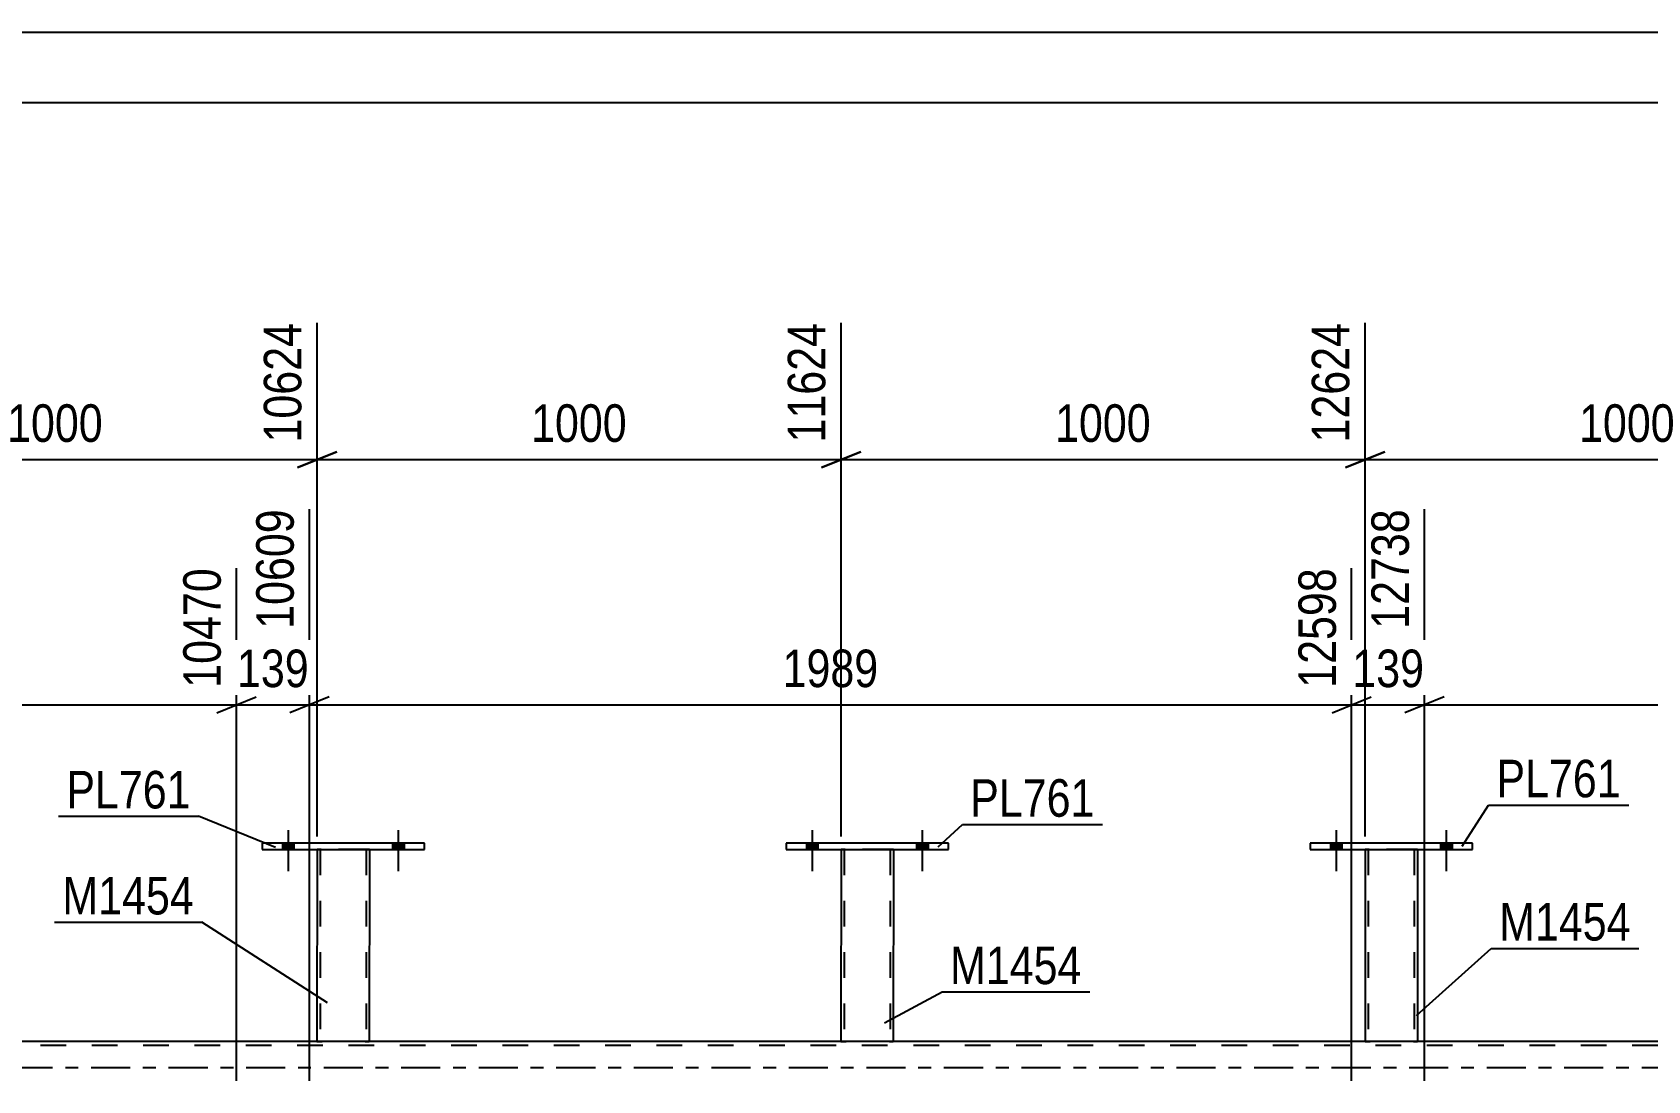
# Model space of a CAD drawing. Header units: millimetres. Extents: x -91 to 750, y -426 to 168.
# Drawn here: x 402.3 to 525.6, y -1 to 79 of the extents above; entities that cross this region are included whole.
import ezdxf

# ---------------------------------------------------------------- set-up
doc = ezdxf.new("R2010")
doc.units = ezdxf.units.MM
doc.linetypes.add('DXK_LINE_DOT2', pattern=[3.9198, 1.9599, -1.9599])
doc.linetypes.add('DXK_LINE_DOT3', pattern=[5.9187, 2.979, -0.9799, 0.9799, -0.9799])
doc.styles.add('Arial Narrow', font='ARIALN.TTF', dxfattribs={"height": 0.2})

# ---------------------------------------------------------------- blocks, each defined once
blk = doc.blocks.new('Bolt-814409585-3704 - 3638')
at = {"linetype": 'Continuous'}
for points in [[(461.38, 16.64), (462.26, 16.64), (462.26, 17.12), (461.38, 17.12)], [(469.78, 16.64), (470.66, 16.64), (470.66, 17.12), (469.78, 17.12)]]:
    blk.add_hatch(color=1, dxfattribs=at).paths.add_polyline_path(points)
at = {"color": 1, "linetype": 'Continuous'}
for p, q in [((461.82, 18.12), (461.82, 15)), ((470.22, 18.12), (470.22, 15)), ((461.38, 17.12), (461.38, 16.64)), ((462.26, 17.12), (462.26, 16.64)), ((469.78, 17.12), (469.78, 16.64)), ((470.66, 17.12), (470.66, 16.64))]:
    blk.add_line(p, q, dxfattribs=at)
blk = doc.blocks.new('Bolt-814409585-3705 - 3638')
at = {"linetype": 'Continuous'}
for points in [[(421.38, 16.64), (422.26, 16.64), (422.26, 17.12), (421.38, 17.12)], [(429.78, 16.64), (430.66, 16.64), (430.66, 17.12), (429.78, 17.12)]]:
    blk.add_hatch(color=1, dxfattribs=at).paths.add_polyline_path(points)
at = {"color": 1, "linetype": 'Continuous'}
for p, q in [((421.82, 18.12), (421.82, 15)), ((430.22, 18.12), (430.22, 15)), ((421.38, 17.12), (421.38, 16.64)), ((422.26, 17.12), (422.26, 16.64)), ((429.78, 17.12), (429.78, 16.64)), ((430.66, 17.12), (430.66, 16.64))]:
    blk.add_line(p, q, dxfattribs=at)
blk = doc.blocks.new('Bolt-814409585-3706 - 3638')
at = {"linetype": 'Continuous'}
for points in [[(421.38, 16.64), (422.26, 16.64), (422.26, 17.12), (421.38, 17.12)], [(429.78, 16.64), (430.66, 16.64), (430.66, 17.12), (429.78, 17.12)]]:
    blk.add_hatch(color=1, dxfattribs=at).paths.add_polyline_path(points)
at = {"color": 1, "linetype": 'Continuous'}
for p, q in [((421.82, 18.12), (421.82, 15)), ((430.22, 18.12), (430.22, 15)), ((421.38, 17.12), (421.38, 16.64)), ((422.26, 17.12), (422.26, 16.64)), ((429.78, 17.12), (429.78, 16.64)), ((430.66, 17.12), (430.66, 16.64))]:
    blk.add_line(p, q, dxfattribs=at)
blk = doc.blocks.new('Bolt-814409585-3701 - 3638')
at = {"linetype": 'Continuous'}
for points in [[(501.38, 16.64), (502.26, 16.64), (502.26, 17.12), (501.38, 17.12)], [(509.78, 16.64), (510.66, 16.64), (510.66, 17.12), (509.78, 17.12)]]:
    blk.add_hatch(color=1, dxfattribs=at).paths.add_polyline_path(points)
at = {"color": 1, "linetype": 'Continuous'}
for p, q in [((501.82, 18.12), (501.82, 15)), ((510.22, 18.12), (510.22, 15)), ((501.38, 17.12), (501.38, 16.64)), ((502.26, 17.12), (502.26, 16.64)), ((509.78, 17.12), (509.78, 16.64)), ((510.66, 17.12), (510.66, 16.64))]:
    blk.add_line(p, q, dxfattribs=at)
blk = doc.blocks.new('Bolt-814409585-3702 - 3638')
at = {"linetype": 'Continuous'}
for points in [[(501.38, 16.64), (502.26, 16.64), (502.26, 17.12), (501.38, 17.12)], [(509.78, 16.64), (510.66, 16.64), (510.66, 17.12), (509.78, 17.12)]]:
    blk.add_hatch(color=1, dxfattribs=at).paths.add_polyline_path(points)
at = {"color": 1, "linetype": 'Continuous'}
for p, q in [((501.82, 18.12), (501.82, 15)), ((510.22, 18.12), (510.22, 15)), ((501.38, 17.12), (501.38, 16.64)), ((502.26, 17.12), (502.26, 16.64)), ((509.78, 17.12), (509.78, 16.64)), ((510.66, 17.12), (510.66, 16.64))]:
    blk.add_line(p, q, dxfattribs=at)
blk = doc.blocks.new('Bolt-814409585-3703 - 3638')
at = {"linetype": 'Continuous'}
for points in [[(461.38, 16.64), (462.26, 16.64), (462.26, 17.12), (461.38, 17.12)], [(469.78, 16.64), (470.66, 16.64), (470.66, 17.12), (469.78, 17.12)]]:
    blk.add_hatch(color=1, dxfattribs=at).paths.add_polyline_path(points)
at = {"color": 1, "linetype": 'Continuous'}
for p, q in [((461.82, 18.12), (461.82, 15)), ((470.22, 18.12), (470.22, 15)), ((461.38, 17.12), (461.38, 16.64)), ((462.26, 17.12), (462.26, 16.64)), ((469.78, 17.12), (469.78, 16.64)), ((470.66, 17.12), (470.66, 16.64))]:
    blk.add_line(p, q, dxfattribs=at)
blk = doc.blocks.new('Part-814409585-3800 - 3638')
at = {"color": 2, "linetype": 'Continuous'}
for p, q in [((499.82, 17.12), (499.82, 16.64)), ((512.22, 17.12), (499.82, 17.12)), ((499.82, 16.64), (512.22, 16.64)), ((512.22, 16.64), (512.22, 17.12))]:
    blk.add_line(p, q, dxfattribs=at)
blk = doc.blocks.new('Part-814409585-3805 - 3638')
at = {"color": 2, "linetype": 'Continuous'}
for p, q in [((504.02, 16.64), (504.02, 2)), ((508.02, 16.64), (508.02, 2)), ((504.05, 2), (504.02, 2)), ((504.16, 2), (504.05, 2)), ((504.31, 2), (504.16, 2)), ((507.72, 2), (504.31, 2)), ((507.88, 2), (507.72, 2)), ((507.98, 2), (507.88, 2)), ((508.02, 2), (507.98, 2))]:
    blk.add_line(p, q, dxfattribs=at)
at = {"color": 7, "linetype": 'DXK_LINE_DOT2'}
for p, q in [((504.02, 16.64), (504.02, 16.64)), ((504.02, 16.64), (504.02, 16.64)), ((504.02, 16.64), (504.02, 16.64)), ((504.06, 16.64), (504.02, 16.64)), ((504.02, 16.64), (504.06, 16.64)), ((504.16, 16.64), (504.06, 16.64)), ((504.06, 16.64), (504.16, 16.64)), ((504.28, 16.64), (504.16, 16.64)), ((504.16, 16.64), (504.32, 16.64)), ((504.26, 16.64), (504.26, 16.64)), ((504.26, 16.64), (504.26, 2)), ((504.28, 16.64), (504.26, 16.64)), ((504.26, 16.64), (504.28, 16.64)), ((507.72, 16.64), (504.28, 16.64)), ((504.33, 16.64), (504.28, 16.64)), ((504.28, 16.64), (504.33, 16.64)), ((507.72, 16.64), (504.32, 16.64)), ((507.63, 16.64), (504.33, 16.64)), ((504.33, 16.64), (504.41, 16.64)), ((507.71, 16.64), (504.41, 16.64)), ((507.71, 16.64), (507.63, 16.64)), ((507.76, 16.64), (507.71, 16.64)), ((507.71, 16.64), (507.76, 16.64)), ((507.72, 16.64), (507.88, 16.64)), ((507.88, 16.64), (507.72, 16.64)), ((507.78, 16.64), (507.76, 16.64)), ((507.76, 16.64), (507.78, 16.64)), ((507.78, 16.64), (507.78, 16.64)), ((507.78, 16.64), (507.78, 2)), ((507.88, 16.64), (507.98, 16.64)), ((507.98, 16.64), (507.88, 16.64)), ((507.98, 16.64), (508.02, 16.64)), ((508.02, 16.64), (507.98, 16.64)), ((508.02, 16.64), (508.02, 16.64)), ((508.02, 16.64), (508.02, 16.64)), ((508.02, 16.64), (508.02, 16.64)), ((504.02, 2), (504.05, 2)), ((504.05, 2), (504.16, 2)), ((504.16, 2), (504.31, 2)), ((504.27, 2), (504.26, 2)), ((504.26, 2), (504.27, 2)), ((504.33, 2), (504.27, 2)), ((504.27, 2), (504.31, 2)), ((507.72, 2), (504.31, 2)), ((504.31, 2), (504.33, 2)), ((507.63, 2), (504.33, 2)), ((504.33, 2), (504.4, 2)), ((507.76, 2), (504.4, 2)), ((507.71, 2), (507.63, 2)), ((507.76, 2), (507.71, 2)), ((507.72, 2), (507.88, 2)), ((507.78, 2), (507.76, 2)), ((507.76, 2), (507.78, 2)), ((507.88, 2), (507.98, 2)), ((507.98, 2), (508.02, 2))]:
    blk.add_line(p, q, dxfattribs=at)
blk = doc.blocks.new('Part-814409585-3810 - 3638')
at = {"color": 2, "linetype": 'Continuous'}
for p, q in [((459.82, 17.12), (459.82, 16.64)), ((472.22, 17.12), (459.82, 17.12)), ((459.82, 16.64), (472.22, 16.64)), ((472.22, 16.64), (472.22, 17.12))]:
    blk.add_line(p, q, dxfattribs=at)
blk = doc.blocks.new('Part-814409585-3815 - 3638')
at = {"color": 2, "linetype": 'Continuous'}
for p, q in [((464.02, 16.64), (464.01, 2)), ((468.02, 16.64), (468.01, 2)), ((464.05, 2), (464.01, 2)), ((464.15, 2), (464.05, 2)), ((464.31, 2), (464.15, 2)), ((467.72, 2), (464.31, 2)), ((467.87, 2), (467.72, 2)), ((467.98, 2), (467.87, 2)), ((468.01, 2), (467.98, 2))]:
    blk.add_line(p, q, dxfattribs=at)
at = {"color": 7, "linetype": 'DXK_LINE_DOT2'}
for p, q in [((464.02, 16.64), (464.02, 16.64)), ((464.02, 16.64), (464.02, 16.64)), ((464.02, 16.64), (464.02, 16.64)), ((464.05, 16.64), (464.02, 16.64)), ((464.02, 16.64), (464.05, 16.64)), ((464.16, 16.64), (464.05, 16.64)), ((464.05, 16.64), (464.16, 16.64)), ((464.28, 16.64), (464.16, 16.64)), ((464.16, 16.64), (464.31, 16.64)), ((464.26, 16.64), (464.25, 2)), ((464.26, 16.64), (464.26, 16.64)), ((464.28, 16.64), (464.26, 16.64)), ((464.26, 16.64), (464.28, 16.64)), ((467.72, 16.64), (464.28, 16.64)), ((464.33, 16.64), (464.28, 16.64)), ((464.28, 16.64), (464.33, 16.64)), ((467.72, 16.64), (464.31, 16.64)), ((467.63, 16.64), (464.33, 16.64)), ((464.33, 16.64), (464.41, 16.64)), ((467.71, 16.64), (464.41, 16.64)), ((467.71, 16.64), (467.63, 16.64)), ((467.76, 16.64), (467.71, 16.64)), ((467.71, 16.64), (467.76, 16.64)), ((467.72, 16.64), (467.88, 16.64)), ((467.88, 16.64), (467.72, 16.64)), ((467.78, 16.64), (467.76, 16.64)), ((467.76, 16.64), (467.78, 16.64)), ((467.78, 16.64), (467.77, 2)), ((467.78, 16.64), (467.78, 16.64)), ((467.88, 16.64), (467.98, 16.64)), ((467.98, 16.64), (467.88, 16.64)), ((467.98, 16.64), (468.02, 16.64)), ((468.02, 16.64), (467.98, 16.64)), ((468.02, 16.64), (468.02, 16.64)), ((468.02, 16.64), (468.02, 16.64)), ((468.02, 16.64), (468.02, 16.64)), ((464.01, 2), (464.05, 2)), ((464.05, 2), (464.15, 2)), ((464.15, 2), (464.31, 2)), ((464.27, 2), (464.25, 2)), ((464.25, 2), (464.27, 2)), ((464.32, 2), (464.27, 2)), ((464.27, 2), (464.31, 2)), ((467.72, 2), (464.31, 2)), ((464.31, 2), (464.32, 2)), ((467.63, 2), (464.32, 2)), ((464.32, 2), (464.4, 2)), ((467.76, 2), (464.4, 2)), ((467.7, 2), (467.63, 2)), ((467.76, 2), (467.7, 2)), ((467.72, 2), (467.87, 2)), ((467.77, 2), (467.76, 2)), ((467.76, 2), (467.77, 2)), ((467.87, 2), (467.98, 2)), ((467.98, 2), (468.01, 2))]:
    blk.add_line(p, q, dxfattribs=at)
blk = doc.blocks.new('Part-814409585-3820 - 3638')
at = {"color": 2, "linetype": 'Continuous'}
for p, q in [((419.82, 17.12), (419.82, 16.64)), ((432.22, 17.12), (419.82, 17.12)), ((419.82, 16.64), (432.22, 16.64)), ((432.22, 16.64), (432.22, 17.12))]:
    blk.add_line(p, q, dxfattribs=at)
blk = doc.blocks.new('Part-814409585-3825 - 3638')
at = {"color": 2, "linetype": 'Continuous'}
for p, q in [((424.02, 16.64), (424.01, 2)), ((428.02, 16.64), (428.01, 2)), ((424.05, 2), (424.01, 2)), ((424.15, 2), (424.05, 2)), ((424.31, 2), (424.15, 2)), ((427.72, 2), (424.31, 2)), ((427.87, 2), (427.72, 2)), ((427.98, 2), (427.87, 2)), ((428.01, 2), (427.98, 2))]:
    blk.add_line(p, q, dxfattribs=at)
at = {"color": 7, "linetype": 'DXK_LINE_DOT2'}
for p, q in [((424.02, 16.64), (424.02, 16.64)), ((424.02, 16.64), (424.02, 16.64)), ((424.02, 16.64), (424.02, 16.64)), ((424.05, 16.64), (424.02, 16.64)), ((424.02, 16.64), (424.05, 16.64)), ((424.16, 16.64), (424.05, 16.64)), ((424.05, 16.64), (424.16, 16.64)), ((424.28, 16.64), (424.16, 16.64)), ((424.16, 16.64), (424.31, 16.64)), ((424.26, 16.64), (424.25, 2)), ((424.26, 16.64), (424.26, 16.64)), ((424.28, 16.64), (424.26, 16.64)), ((424.26, 16.64), (424.28, 16.64)), ((427.72, 16.64), (424.28, 16.64)), ((424.33, 16.64), (424.28, 16.64)), ((424.28, 16.64), (424.33, 16.64)), ((427.72, 16.64), (424.31, 16.64)), ((427.63, 16.64), (424.33, 16.64)), ((424.33, 16.64), (424.41, 16.64)), ((427.71, 16.64), (424.41, 16.64)), ((427.71, 16.64), (427.63, 16.64)), ((427.76, 16.64), (427.71, 16.64)), ((427.71, 16.64), (427.76, 16.64)), ((427.72, 16.64), (427.88, 16.64)), ((427.88, 16.64), (427.72, 16.64)), ((427.78, 16.64), (427.76, 16.64)), ((427.76, 16.64), (427.78, 16.64)), ((427.78, 16.64), (427.77, 2)), ((427.78, 16.64), (427.78, 16.64)), ((427.88, 16.64), (427.98, 16.64)), ((427.98, 16.64), (427.88, 16.64)), ((427.98, 16.64), (428.02, 16.64)), ((428.02, 16.64), (427.98, 16.64)), ((428.02, 16.64), (428.02, 16.64)), ((428.02, 16.64), (428.02, 16.64)), ((428.02, 16.64), (428.02, 16.64)), ((424.01, 2), (424.05, 2)), ((424.05, 2), (424.15, 2)), ((424.15, 2), (424.31, 2)), ((424.27, 2), (424.25, 2)), ((424.25, 2), (424.27, 2)), ((424.32, 2), (424.27, 2)), ((424.27, 2), (424.31, 2)), ((427.72, 2), (424.31, 2)), ((424.31, 2), (424.32, 2)), ((427.63, 2), (424.32, 2)), ((424.32, 2), (424.4, 2)), ((427.7, 2), (424.4, 2)), ((427.7, 2), (427.63, 2)), ((427.76, 2), (427.7, 2)), ((427.7, 2), (427.76, 2)), ((427.72, 2), (427.87, 2)), ((427.77, 2), (427.76, 2)), ((427.76, 2), (427.77, 2)), ((427.87, 2), (427.98, 2)), ((427.98, 2), (428.01, 2))]:
    blk.add_line(p, q, dxfattribs=at)
blk = doc.blocks.new('Part-814409585-3987 - 3638')
at = {"color": 7, "linetype": 'DXK_LINE_DOT2'}
for p, q in [((647.89, 1.68), (10.22, 1.68)), ((428.01, 2), (424.01, 2)), ((468.01, 2), (464.01, 2)), ((508.02, 2), (504.02, 2))]:
    blk.add_line(p, q, dxfattribs=at)
at = {"color": 2, "linetype": 'Continuous'}
for p, q in [((424.01, 2), (388.01, 2)), ((464.01, 2), (428.01, 2)), ((504.02, 2), (468.01, 2)), ((544.02, 2), (508.02, 2))]:
    blk.add_line(p, q, dxfattribs=at)
at = {"color": 7, "linetype": 'DXK_LINE_DOT3'}
blk.add_line((10.22, 0), (647.89, 0), dxfattribs=at)
blk = doc.blocks.new('StraightDimension-814409585-10562 - 2458')
at = {"color": 7, "linetype": 'Continuous'}
blk.add_line((7.32, 79.02), (646.91, 79.02), dxfattribs=at)
blk = doc.blocks.new('StraightDimension-814409585-15921 - 2458')
at = {"color": 7, "linetype": 'Continuous'}
blk.add_line((6.68, 73.67), (647.55, 73.67), dxfattribs=at)
blk = doc.blocks.new('StraightDimension-814409585-4722 - 3638')
at = {"color": 7, "linetype": 'Continuous'}
for p, q in [((423.44, -1), (423.44, 42.63)), ((503, -1), (503, 38.13)), ((424.94, 28.29), (421.94, 27.09)), ((423.44, 27.69), (503, 27.69)), ((501.5, 27.09), (504.5, 28.29))]:
    blk.add_line(p, q, dxfattribs=at)
at = {"color": 0}
blk.add_wipeout([(467.48, 28.44), (467.48, 32.64), (458.96, 32.64), (458.96, 28.44)], dxfattribs=at)
at = {"color": 3, "style": 'Arial Narrow'}
blk.add_text('1989', height=2.863, dxfattribs=at).set_placement((459.56, 29.04))
at = {"color": 0, "linetype": 'Continuous'}
blk.add_wipeout([(502.4, 38.73), (498.2, 38.73), (498.2, 28.39), (502.4, 28.39)], dxfattribs=at)
at = {"color": 3, "linetype": 'Continuous', "style": 'Arial Narrow'}
blk.add_text('12598', height=2.863, rotation=90.0002, dxfattribs=at).set_placement((501.8, 28.99))
blk = doc.blocks.new('StraightDimension-814409585-4672 - 3638')
at = {"color": 7, "linetype": 'Continuous'}
for p, q in [((508.57, -1), (508.57, 42.63)), ((588.13, -1), (588.13, 38.13)), ((510.07, 28.29), (507.07, 27.09)), ((508.57, 27.69), (588.13, 27.69)), ((586.63, 27.09), (589.63, 28.29))]:
    blk.add_line(p, q, dxfattribs=at)
at = {"color": 0}
blk.add_wipeout([(552.61, 28.44), (552.61, 32.64), (544.1, 32.64), (544.1, 28.44)], dxfattribs=at)
at = {"color": 3, "style": 'Arial Narrow'}
blk.add_text('1989', height=2.863, dxfattribs=at).set_placement((544.7, 29.04))
at = {"color": 0, "linetype": 'Continuous'}
blk.add_wipeout([(587.53, 38.73), (583.33, 38.73), (583.33, 28.39), (587.53, 28.39)], dxfattribs=at)
at = {"color": 3, "linetype": 'Continuous', "style": 'Arial Narrow'}
blk.add_text('14727', height=2.863, rotation=90.0002, dxfattribs=at).set_placement((586.93, 28.99))
blk = doc.blocks.new('StraightDimension-814409585-4770 - 3638')
at = {"color": 7, "linetype": 'Continuous'}
for p, q in [((338.31, -1), (338.31, 40.8)), ((417.87, -1), (417.87, 38.13)), ((339.81, 28.29), (336.81, 27.09)), ((338.31, 27.69), (417.87, 27.69)), ((416.37, 27.09), (419.37, 28.29))]:
    blk.add_line(p, q, dxfattribs=at)
at = {"color": 0}
blk.add_wipeout([(382.34, 28.44), (382.34, 32.64), (373.83, 32.64), (373.83, 28.44)], dxfattribs=at)
at = {"color": 3, "style": 'Arial Narrow'}
blk.add_text('1989', height=2.863, dxfattribs=at).set_placement((374.43, 29.04))
at = {"color": 0, "linetype": 'Continuous'}
blk.add_wipeout([(417.27, 38.73), (413.07, 38.73), (413.07, 28.39), (417.27, 28.39)], dxfattribs=at)
at = {"color": 3, "linetype": 'Continuous', "style": 'Arial Narrow'}
blk.add_text('10470', height=2.863, rotation=90.0002, dxfattribs=at).set_placement((416.67, 28.99))
blk = doc.blocks.new('StraightDimension-814409585-16883 - 3638')
at = {"color": 7, "linetype": 'Continuous'}
for p, q in [((424.02, 17.64), (424.02, 56.85)), ((464.02, 17.64), (464.02, 56.85)), ((425.52, 47.01), (422.52, 45.81)), ((462.52, 45.81), (465.52, 47.01)), ((424.02, 46.41), (464.02, 46.41))]:
    blk.add_line(p, q, dxfattribs=at)
at = {"color": 0}
blk.add_wipeout([(448.27, 47.16), (448.27, 51.36), (439.76, 51.36), (439.76, 47.16)], dxfattribs=at)
at = {"color": 3, "style": 'Arial Narrow'}
blk.add_text('1000', height=2.863, dxfattribs=at).set_placement((440.36, 47.76))
at = {"color": 0, "linetype": 'Continuous'}
blk.add_wipeout([(463.42, 57.45), (459.22, 57.45), (459.22, 47.11), (463.42, 47.11)], dxfattribs=at)
at = {"color": 3, "linetype": 'Continuous', "style": 'Arial Narrow'}
blk.add_text('11624', height=2.863, rotation=90.0002, dxfattribs=at).set_placement((462.82, 47.71))
blk = doc.blocks.new('StraightDimension-814409585-4696 - 3638')
at = {"color": 7, "linetype": 'Continuous'}
for p, q in [((508.57, -1), (508.57, 42.63)), ((503, -1), (503, 38.13)), ((501.5, 27.09), (504.5, 28.29)), ((503, 27.69), (508.57, 27.69)), ((510.07, 28.29), (507.07, 27.09))]:
    blk.add_line(p, q, dxfattribs=at)
at = {"color": 0}
blk.add_wipeout([(509.13, 28.44), (509.13, 32.64), (502.45, 32.64), (502.45, 28.44)], dxfattribs=at)
at = {"color": 3, "style": 'Arial Narrow'}
blk.add_text('139', height=2.863, dxfattribs=at).set_placement((503.05, 29.04))
at = {"color": 0, "linetype": 'Continuous'}
blk.add_wipeout([(507.97, 43.23), (503.77, 43.23), (503.77, 32.89), (507.97, 32.89)], dxfattribs=at)
at = {"color": 3, "linetype": 'Continuous', "style": 'Arial Narrow'}
blk.add_text('12738', height=2.863, rotation=90.0002, dxfattribs=at).set_placement((507.37, 33.49))
blk = doc.blocks.new('StraightDimension-814409585-4746 - 3638')
at = {"color": 7, "linetype": 'Continuous'}
for p, q in [((423.44, -1), (423.44, 42.63)), ((417.87, -1), (417.87, 38.13)), ((416.37, 27.09), (419.37, 28.29)), ((417.87, 27.69), (423.44, 27.69)), ((424.94, 28.29), (421.94, 27.09))]:
    blk.add_line(p, q, dxfattribs=at)
at = {"color": 0}
blk.add_wipeout([(424, 28.44), (424, 32.64), (417.31, 32.64), (417.31, 28.44)], dxfattribs=at)
at = {"color": 3, "style": 'Arial Narrow'}
blk.add_text('139', height=2.863, dxfattribs=at).set_placement((417.91, 29.04))
at = {"color": 0, "linetype": 'Continuous'}
blk.add_wipeout([(422.84, 43.23), (418.64, 43.23), (418.64, 32.89), (422.84, 32.89)], dxfattribs=at)
at = {"color": 3, "linetype": 'Continuous', "style": 'Arial Narrow'}
blk.add_text('10609', height=2.863, rotation=90.0002, dxfattribs=at).set_placement((422.24, 33.49))
blk = doc.blocks.new('StraightDimension-814409585-16881 - 3638')
at = {"color": 7, "linetype": 'Continuous'}
for p, q in [((504.02, 17.64), (504.02, 56.85)), ((544.02, 17.64), (544.02, 56.85)), ((505.52, 47.01), (502.52, 45.81)), ((542.52, 45.81), (545.52, 47.01)), ((504.02, 46.41), (544.02, 46.41))]:
    blk.add_line(p, q, dxfattribs=at)
at = {"color": 0}
blk.add_wipeout([(528.28, 47.16), (528.28, 51.36), (519.76, 51.36), (519.76, 47.16)], dxfattribs=at)
at = {"color": 3, "style": 'Arial Narrow'}
blk.add_text('1000', height=2.863, dxfattribs=at).set_placement((520.36, 47.76))
at = {"color": 0, "linetype": 'Continuous'}
blk.add_wipeout([(543.42, 57.45), (539.22, 57.45), (539.22, 47.11), (543.42, 47.11)], dxfattribs=at)
at = {"color": 3, "linetype": 'Continuous', "style": 'Arial Narrow'}
blk.add_text('13624', height=2.863, rotation=90.0002, dxfattribs=at).set_placement((542.82, 47.71))
blk = doc.blocks.new('StraightDimension-814409585-16882 - 3638')
at = {"color": 7, "linetype": 'Continuous'}
for p, q in [((464.02, 17.64), (464.02, 56.85)), ((504.02, 17.64), (504.02, 56.85)), ((465.52, 47.01), (462.52, 45.81)), ((502.52, 45.81), (505.52, 47.01)), ((464.02, 46.41), (504.02, 46.41))]:
    blk.add_line(p, q, dxfattribs=at)
at = {"color": 0}
blk.add_wipeout([(488.28, 47.16), (488.28, 51.36), (479.76, 51.36), (479.76, 47.16)], dxfattribs=at)
at = {"color": 3, "style": 'Arial Narrow'}
blk.add_text('1000', height=2.863, dxfattribs=at).set_placement((480.36, 47.76))
at = {"color": 0, "linetype": 'Continuous'}
blk.add_wipeout([(503.42, 57.45), (499.22, 57.45), (499.22, 47.11), (503.42, 47.11)], dxfattribs=at)
at = {"color": 3, "linetype": 'Continuous', "style": 'Arial Narrow'}
blk.add_text('12624', height=2.863, rotation=90.0002, dxfattribs=at).set_placement((502.82, 47.71))
blk = doc.blocks.new('StraightDimension-814409585-16884 - 3638')
at = {"color": 7, "linetype": 'Continuous'}
for p, q in [((424.02, 17.64), (424.02, 56.85)), ((384.02, 17.64), (384.02, 55.02)), ((385.52, 47.01), (382.52, 45.81)), ((422.52, 45.81), (425.52, 47.01)), ((384.02, 46.41), (424.02, 46.41))]:
    blk.add_line(p, q, dxfattribs=at)
at = {"color": 0}
blk.add_wipeout([(408.27, 47.16), (408.27, 51.36), (399.76, 51.36), (399.76, 47.16)], dxfattribs=at)
at = {"color": 3, "style": 'Arial Narrow'}
blk.add_text('1000', height=2.863, dxfattribs=at).set_placement((400.36, 47.76))
at = {"color": 0, "linetype": 'Continuous'}
blk.add_wipeout([(423.42, 57.45), (419.22, 57.45), (419.22, 47.11), (423.42, 47.11)], dxfattribs=at)
at = {"color": 3, "linetype": 'Continuous', "style": 'Arial Narrow'}
blk.add_text('10624', height=2.863, rotation=90.0002, dxfattribs=at).set_placement((422.82, 47.71))
blk = doc.blocks.new('Mark-814409585-3796 - 3638')
at = {"color": 0}
blk.add_wipeout([(523.55, 20.63), (523.55, 23.63), (514.05, 23.63), (514.05, 20.63)], dxfattribs=at)
blk.add_wipeout([(523.55, 20.63), (523.55, 23.63), (514.05, 23.63), (514.05, 20.63)], dxfattribs=at)
at = {"color": 30, "linetype": 'Continuous'}
for p, q in [((511.43, 16.91), (513.45, 20.03)), ((513.45, 20.03), (524.15, 20.03))]:
    blk.add_line(p, q, dxfattribs=at)
at = {"color": 3, "style": 'Arial Narrow'}
blk.add_text('PL761', height=2.863, dxfattribs=at).set_placement((514.05, 20.63))
blk = doc.blocks.new('Mark-814409585-3801 - 3638')
at = {"color": 0}
blk.add_wipeout([(524.31, 9.7), (524.31, 12.7), (514.26, 12.7), (514.26, 9.7)], dxfattribs=at)
blk.add_wipeout([(524.31, 9.7), (524.31, 12.7), (514.26, 12.7), (514.26, 9.7)], dxfattribs=at)
at = {"color": 30, "linetype": 'Continuous'}
for p, q in [((507.95, 3.97), (513.66, 9.1)), ((513.66, 9.1), (524.91, 9.1))]:
    blk.add_line(p, q, dxfattribs=at)
at = {"color": 3, "style": 'Arial Narrow'}
blk.add_text('M1454', height=2.863, dxfattribs=at).set_placement((514.26, 9.7))
blk = doc.blocks.new('Mark-814409585-3806 - 3638')
at = {"color": 0}
blk.add_wipeout([(483.39, 19.15), (483.39, 22.15), (473.88, 22.15), (473.88, 19.15)], dxfattribs=at)
blk.add_wipeout([(483.39, 19.15), (483.39, 22.15), (473.88, 22.15), (473.88, 19.15)], dxfattribs=at)
at = {"color": 30, "linetype": 'Continuous'}
for p, q in [((471.43, 16.84), (473.28, 18.55)), ((473.28, 18.55), (483.99, 18.55))]:
    blk.add_line(p, q, dxfattribs=at)
at = {"color": 3, "style": 'Arial Narrow'}
blk.add_text('PL761', height=2.863, dxfattribs=at).set_placement((473.88, 19.15))
blk = doc.blocks.new('Mark-814409585-3811 - 3638')
at = {"color": 0}
blk.add_wipeout([(482.4, 6.37), (482.4, 9.37), (472.34, 9.37), (472.34, 6.37)], dxfattribs=at)
blk.add_wipeout([(482.4, 6.37), (482.4, 9.37), (472.34, 9.37), (472.34, 6.37)], dxfattribs=at)
at = {"color": 30, "linetype": 'Continuous'}
for p, q in [((467.34, 3.41), (471.74, 5.77)), ((471.74, 5.77), (483, 5.77))]:
    blk.add_line(p, q, dxfattribs=at)
at = {"color": 3, "style": 'Arial Narrow'}
blk.add_text('M1454', height=2.863, dxfattribs=at).set_placement((472.34, 6.37))
blk = doc.blocks.new('Mark-814409585-3816 - 3638')
at = {"color": 0}
blk.add_wipeout([(414.38, 19.78), (414.38, 22.78), (404.88, 22.78), (404.88, 19.78)], dxfattribs=at)
blk.add_wipeout([(414.38, 19.78), (414.38, 22.78), (404.88, 22.78), (404.88, 19.78)], dxfattribs=at)
at = {"color": 30, "linetype": 'Continuous'}
for p in [(404.28, 19.18), (420.86, 16.79)]:
    blk.add_line(p, (414.98, 19.18), dxfattribs=at)
at = {"color": 3, "style": 'Arial Narrow'}
blk.add_text('PL761', height=2.863, dxfattribs=at).set_placement((404.88, 19.78))
blk = doc.blocks.new('Mark-814409585-3821 - 3638')
at = {"color": 0}
blk.add_wipeout([(414.63, 11.69), (414.63, 14.69), (404.58, 14.69), (404.58, 11.69)], dxfattribs=at)
blk.add_wipeout([(414.63, 11.69), (414.63, 14.69), (404.58, 14.69), (404.58, 11.69)], dxfattribs=at)
at = {"color": 30, "linetype": 'Continuous'}
for p in [(403.98, 11.09), (424.83, 4.95)]:
    blk.add_line(p, (415.23, 11.09), dxfattribs=at)
at = {"color": 3, "style": 'Arial Narrow'}
blk.add_text('M1454', height=2.863, dxfattribs=at).set_placement((404.58, 11.69))

msp = doc.modelspace()

# ---------------------------------------------------------------- block references
for name in ['StraightDimension-814409585-10562 - 2458', 'Bolt-814409585-3705 - 3638', 'Bolt-814409585-3706 - 3638', 'Bolt-814409585-3704 - 3638', 'Bolt-814409585-3703 - 3638', 'Bolt-814409585-3701 - 3638', 'Bolt-814409585-3702 - 3638', 'Part-814409585-3820 - 3638', 'Part-814409585-3825 - 3638', 'Part-814409585-3810 - 3638', 'Part-814409585-3815 - 3638', 'Part-814409585-3800 - 3638', 'Part-814409585-3805 - 3638', 'Part-814409585-3987 - 3638']:
    msp.add_blockref(name, (0, 0))

# ---------------------------------------------------------------- next in the draw order: block references
for name in ['StraightDimension-814409585-15921 - 2458', 'StraightDimension-814409585-4722 - 3638', 'StraightDimension-814409585-4672 - 3638', 'StraightDimension-814409585-4770 - 3638']:
    msp.add_blockref(name, (0, 0))

# ---------------------------------------------------------------- next in the draw order: block references
for name in ['StraightDimension-814409585-16883 - 3638', 'StraightDimension-814409585-4696 - 3638', 'Mark-814409585-3811 - 3638']:
    msp.add_blockref(name, (0, 0))

# ---------------------------------------------------------------- next in the draw order: block references
for name in ['StraightDimension-814409585-16881 - 3638', 'StraightDimension-814409585-4746 - 3638', 'Mark-814409585-3801 - 3638']:
    msp.add_blockref(name, (0, 0))

# ---------------------------------------------------------------- next in the draw order: block references
for name in ['StraightDimension-814409585-16884 - 3638', 'StraightDimension-814409585-16882 - 3638', 'Mark-814409585-3796 - 3638', 'Mark-814409585-3821 - 3638']:
    msp.add_blockref(name, (0, 0))

# ---------------------------------------------------------------- next in the draw order: block references
for name in ['Mark-814409585-3816 - 3638', 'Mark-814409585-3806 - 3638']:
    msp.add_blockref(name, (0, 0))

doc.saveas('drawing.dxf')
